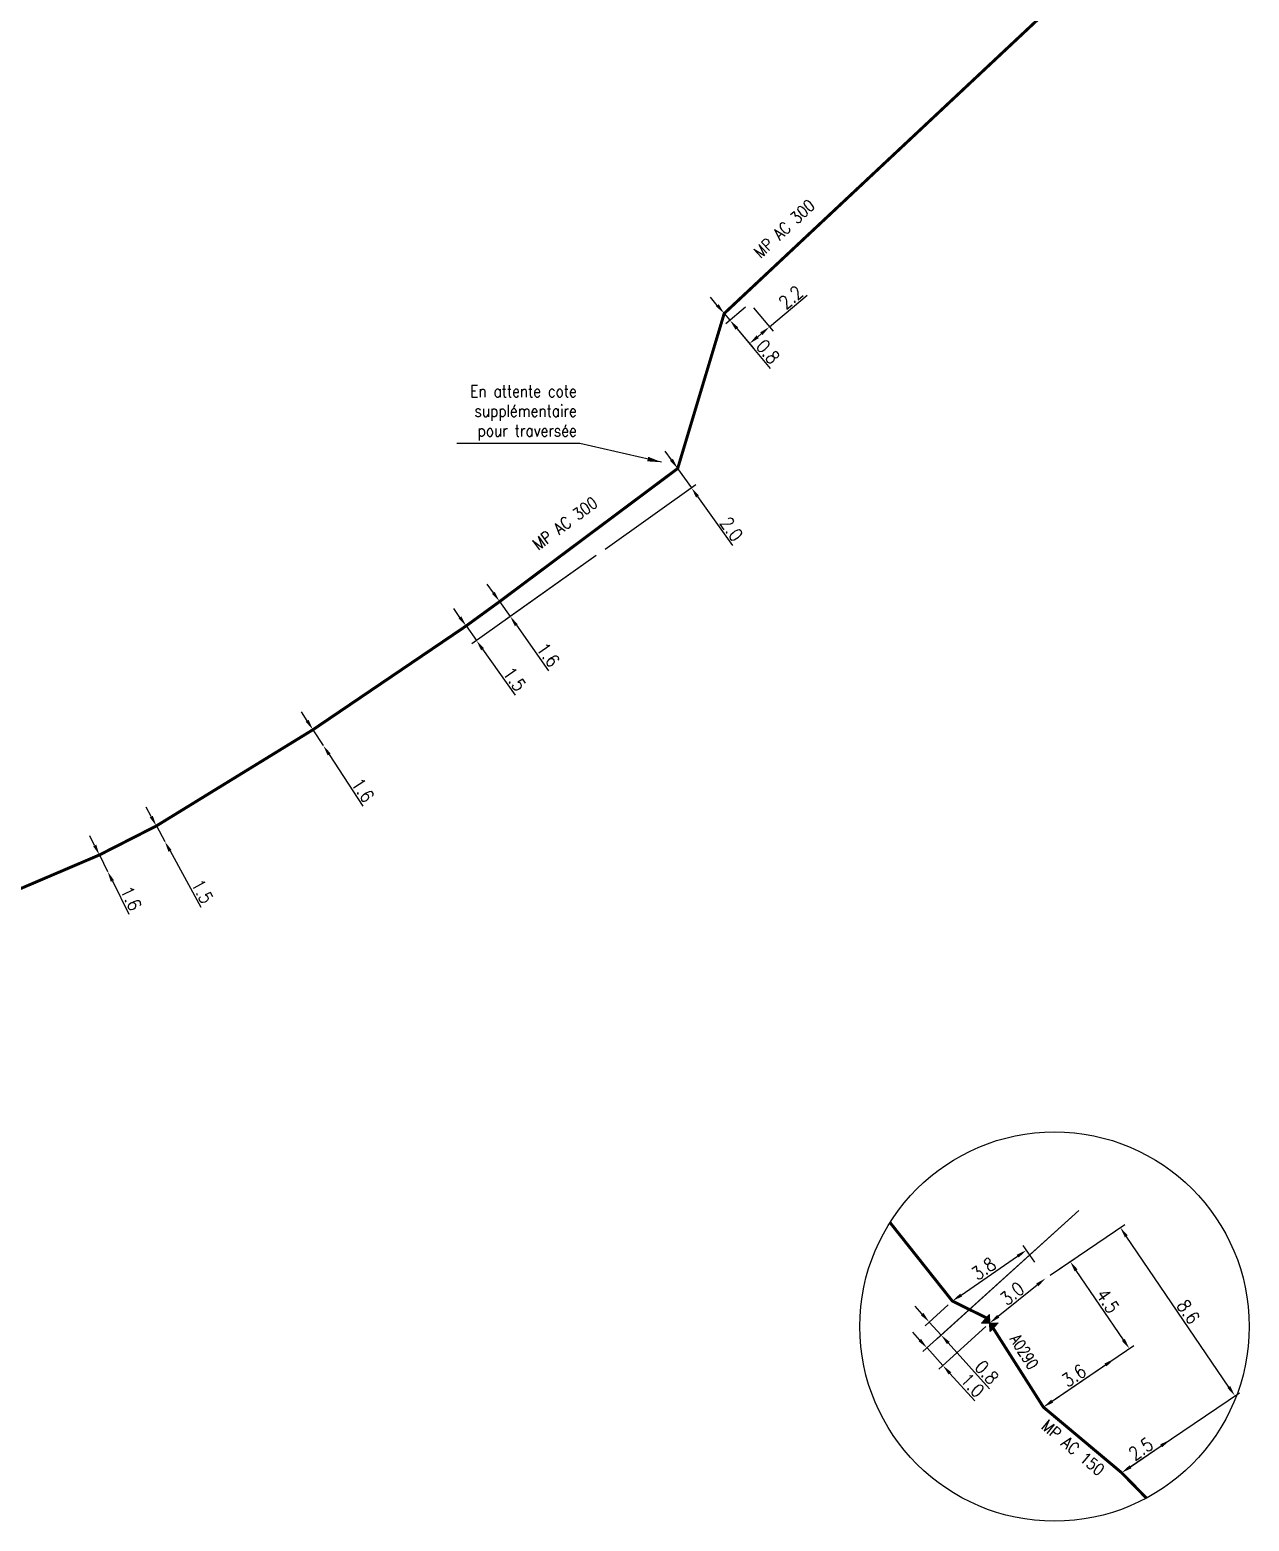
# Model space of a CAD drawing. Header units: millimetres. Extents: x 185000 to 186031, y 127990 to 129000.
# Drawn here: x 185718.6 to 185821.6, y 128015.9 to 128141.9 of the extents above; entities that cross this region are included whole.
import ezdxf
from ezdxf.enums import TextEntityAlignment as Align

# ---------------------------------------------------------------- set-up
doc = ezdxf.new("R2010")
doc.units = ezdxf.units.MM
doc.header["$PDMODE"] = 34
doc.layers.get('0').update_dxf_attribs({"linetype": 'CONTINUOUS'})
doc.layers.get('DEFPOINTS').update_dxf_attribs({"linetype": 'CONTINUOUS'})
doc.layers.add('G_120', color=4, linetype='CONTINUOUS')
doc.layers.add('G_900', color=7, linetype='CONTINUOUS')
doc.styles.get("Standard").update_dxf_attribs({"font": 'romans.shx', "width": 0.85})
doc.linetypes.add('G_typB_AP', pattern='A,5,-0.3,["o",Standard,S=1.5,R=0,X=0,Y=-0.5],-1.65', length=6.95)
doc.dimstyles.get("Standard").update_dxf_attribs({"dimtxt": 1.5, "dimasz": 1.2, "dimexe": 0.625, "dimexo": 0.625, "dimgap": 0.25, "dimtad": 1, "dimdec": 1, "dimzin": 0, "dimdsep": 46, "dimtxsty": 'Standard', "dimcen": -0.5, "dimadec": 0, "dimazin": 0, "dimtfac": 1, "dimtdec": 1, "dimtmove": 0, "dimatfit": 3, "dimfxl": 0, "dimtolj": 1, "dimtzin": 0, "dimarcsym": 0})

# ---------------------------------------------------------------- blocks, each defined once
blk = doc.blocks.new('*D479')
at = {"layer": 'DEFPOINTS', "color": 0, "linetype": 'Continuous', "transparency": 16777216}
for p in [(185724.49, 128072.16), (185725.18, 128070.77), (185725.18, 128070.77)]:
    blk.add_point(p, dxfattribs=at)
at = {"layer": 'G_120', "color": 0, "linetype": 'Continuous', "lineweight": -2, "transparency": 16777216}
for p, q in [((185724.09, 128072.97), (185723.69, 128073.77)), ((185724.49, 128072.16), (185725.18, 128070.77)), ((185725.59, 128069.97), (185726.98, 128067.15))]:
    blk.add_line(p, q, dxfattribs=at)
at = {"layer": 'G_120', "color": 0, "linetype": 'Continuous', "transparency": 16777216}
for points in [[(185724.23, 128073.03), (185723.96, 128072.9), (185724.49, 128072.16)], [(185725.72, 128070.03), (185725.45, 128069.9), (185725.18, 128070.77)]]:
    blk.add_solid(points, dxfattribs=at)
at = {"layer": 'G_120', "color": 0, "linetype": 'Continuous', "transparency": 16777216, "insert": (185727.16, 128068.49), "char_height": 1.125, "attachment_point": 5, "rotation": 296.438}
blk.add_mtext('\\A1;1.6', dxfattribs=at)
blk = doc.blocks.new('*D480')
at = {"layer": 'DEFPOINTS', "color": 0, "linetype": 'Continuous', "transparency": 16777216}
for p in [(185729.3, 128074.61), (185730.02, 128073.29), (185730.02, 128073.29)]:
    blk.add_point(p, dxfattribs=at)
at = {"layer": 'G_120', "color": 0, "linetype": 'Continuous', "lineweight": -2, "transparency": 16777216}
for p, q in [((185728.87, 128075.4), (185728.44, 128076.19)), ((185729.3, 128074.61), (185730.02, 128073.29)), ((185730.46, 128072.5), (185733.06, 128067.74))]:
    blk.add_line(p, q, dxfattribs=at)
at = {"layer": 'G_120', "color": 0, "linetype": 'Continuous', "transparency": 16777216}
for points in [[(185729, 128075.47), (185728.74, 128075.33), (185729.3, 128074.61)], [(185730.59, 128072.57), (185730.32, 128072.43), (185730.02, 128073.29)]]:
    blk.add_solid(points, dxfattribs=at)
at = {"layer": 'G_120', "color": 0, "linetype": 'Continuous', "transparency": 16777216, "insert": (185733.18, 128069.08), "char_height": 1.125, "attachment_point": 5, "rotation": 298.6619}
blk.add_mtext('\\A1;1.5', dxfattribs=at)
blk = doc.blocks.new('*D481')
at = {"layer": 'DEFPOINTS', "color": 0, "linetype": 'Continuous', "transparency": 16777216}
for p in [(185742.53, 128082.74), (185743.4, 128081.4), (185743.4, 128081.4)]:
    blk.add_point(p, dxfattribs=at)
at = {"layer": 'G_120', "color": 0, "linetype": 'Continuous', "lineweight": -2, "transparency": 16777216}
for p, q in [((185742.04, 128083.49), (185741.55, 128084.25)), ((185742.53, 128082.74), (185743.4, 128081.4)), ((185743.89, 128080.64), (185746.73, 128076.29))]:
    blk.add_line(p, q, dxfattribs=at)
at = {"layer": 'G_120', "color": 0, "linetype": 'Continuous', "transparency": 16777216}
for points in [[(185742.16, 128083.57), (185741.91, 128083.41), (185742.53, 128082.74)], [(185744.02, 128080.73), (185743.77, 128080.56), (185743.4, 128081.4)]]:
    blk.add_solid(points, dxfattribs=at)
at = {"layer": 'G_120', "color": 0, "linetype": 'Continuous', "transparency": 16777216, "insert": (185746.75, 128077.64), "char_height": 1.125, "attachment_point": 5, "rotation": 303.1067}
blk.add_mtext('\\A1;1.6', dxfattribs=at)
blk = doc.blocks.new('*D482')
at = {"layer": 'DEFPOINTS', "color": 0, "linetype": 'Continuous', "transparency": 16777216}
for p in [(185766.82, 128097.72), (185755.46, 128091.5), (185756.33, 128090.28)]:
    blk.add_point(p, dxfattribs=at)
at = {"layer": 'G_120', "color": 0, "linetype": 'Continuous', "lineweight": -2, "transparency": 16777216}
for p, q in [((185766.44, 128097.44), (185755.95, 128090)), ((185754.94, 128092.23), (185754.42, 128092.97)), ((185755.46, 128091.5), (185756.33, 128090.28)), ((185756.85, 128089.54), (185759.6, 128085.67))]:
    blk.add_line(p, q, dxfattribs=at)
at = {"layer": 'G_120', "color": 0, "linetype": 'Continuous', "transparency": 16777216}
for points in [[(185755.06, 128092.32), (185754.82, 128092.15), (185755.46, 128091.5)], [(185756.97, 128089.63), (185756.73, 128089.45), (185756.33, 128090.28)]]:
    blk.add_solid(points, dxfattribs=at)
at = {"layer": 'G_120', "color": 0, "linetype": 'Continuous', "transparency": 16777216, "insert": (185759.56, 128087.01), "char_height": 1.125, "attachment_point": 5, "rotation": 305.3401}
blk.add_mtext('\\A1;1.5', dxfattribs=at)
blk = doc.blocks.new('*D483')
at = {"layer": 'DEFPOINTS', "color": 0, "linetype": 'Continuous', "transparency": 16777216}
for p in [(185766.82, 128097.72), (185758.29, 128093.56), (185759.19, 128092.3)]:
    blk.add_point(p, dxfattribs=at)
at = {"layer": 'G_120', "color": 0, "linetype": 'Continuous', "lineweight": -2, "transparency": 16777216}
for p, q in [((185766.44, 128097.44), (185758.8, 128092.03)), ((185757.77, 128094.3), (185757.25, 128095.03)), ((185758.29, 128093.56), (185759.19, 128092.3)), ((185759.71, 128091.57), (185762.43, 128087.72))]:
    blk.add_line(p, q, dxfattribs=at)
at = {"layer": 'G_120', "color": 0, "linetype": 'Continuous', "transparency": 16777216}
for points in [[(185757.89, 128094.38), (185757.65, 128094.21), (185758.29, 128093.56)], [(185759.83, 128091.65), (185759.58, 128091.48), (185759.19, 128092.3)]]:
    blk.add_solid(points, dxfattribs=at)
at = {"layer": 'G_120', "color": 0, "linetype": 'Continuous', "transparency": 16777216, "insert": (185762.4, 128089.07), "char_height": 1.125, "attachment_point": 5, "rotation": 305.3401}
blk.add_mtext('\\A1;1.6', dxfattribs=at)
blk = doc.blocks.new('*D484')
at = {"layer": 'DEFPOINTS', "color": 0, "linetype": 'Continuous', "transparency": 16777216}
for p in [(185773.33, 128104.8), (185774.49, 128103.17), (185766.82, 128097.72)]:
    blk.add_point(p, dxfattribs=at)
at = {"layer": 'G_120', "color": 0, "linetype": 'Continuous', "lineweight": -2, "transparency": 16777216}
for p, q in [((185772.8, 128105.53), (185772.28, 128106.27)), ((185773.33, 128104.8), (185774.49, 128103.17)), ((185767.2, 128097.99), (185774.87, 128103.44)), ((185775.01, 128102.44), (185777.96, 128098.29))]:
    blk.add_line(p, q, dxfattribs=at)
at = {"layer": 'G_120', "color": 0, "linetype": 'Continuous', "transparency": 16777216}
for points in [[(185772.93, 128105.62), (185772.68, 128105.45), (185773.33, 128104.8)], [(185775.13, 128102.53), (185774.89, 128102.35), (185774.49, 128103.17)]]:
    blk.add_solid(points, dxfattribs=at)
at = {"layer": 'G_120', "color": 0, "linetype": 'Continuous', "transparency": 16777216, "insert": (185777.88, 128099.69), "char_height": 1.125, "attachment_point": 5, "rotation": 305.4508}
blk.add_mtext('\\A1;2.0', dxfattribs=at)
blk = doc.blocks.new('*D485')
at = {"layer": 'DEFPOINTS', "color": 0, "linetype": 'Continuous', "transparency": 16777216}
for p in [(185779.43, 128118.73), (185777.75, 128117.32), (185781.08, 128116.76)]:
    blk.add_point(p, dxfattribs=at)
at = {"layer": 'G_120', "color": 0, "linetype": 'Continuous', "lineweight": -2, "transparency": 16777216}
for p, q in [((185781.08, 128116.76), (185784.28, 128119.45)), ((185779.73, 128118.37), (185781.39, 128116.4)), ((185778.05, 128116.96), (185779.7, 128114.99)), ((185780.09, 128115.93), (185780.39, 128116.18))]:
    blk.add_line(p, q, dxfattribs=at)
at = {"layer": 'G_120', "color": 0, "linetype": 'Continuous', "transparency": 16777216}
for points in [[(185779.99, 128116.04), (185780.18, 128115.81), (185779.4, 128115.35)], [(185780.3, 128116.3), (185780.49, 128116.07), (185781.08, 128116.76)]]:
    blk.add_solid(points, dxfattribs=at)
at = {"layer": 'G_120', "color": 0, "linetype": 'Continuous', "transparency": 16777216, "insert": (185782.89, 128119.26), "char_height": 1.125, "attachment_point": 5, "rotation": 40.0146}
blk.add_mtext('\\A1;2.2', dxfattribs=at)
blk = doc.blocks.new('*D486')
at = {"layer": 'DEFPOINTS', "color": 0, "linetype": 'Continuous', "transparency": 16777216}
for p in [(185779.43, 128118.73), (185777.26, 128117.89), (185777.75, 128117.32)]:
    blk.add_point(p, dxfattribs=at)
at = {"layer": 'G_120', "color": 0, "linetype": 'Continuous', "lineweight": -2, "transparency": 16777216}
for p, q in [((185776.68, 128118.58), (185776.11, 128119.27)), ((185777.26, 128117.89), (185777.75, 128117.32)), ((185779.07, 128118.43), (185777.39, 128117.02)), ((185778.32, 128116.63), (185781.15, 128113.26))]:
    blk.add_line(p, q, dxfattribs=at)
at = {"layer": 'G_120', "color": 0, "linetype": 'Continuous', "transparency": 16777216}
for points in [[(185776.8, 128118.68), (185776.57, 128118.49), (185777.26, 128117.89)], [(185778.44, 128116.73), (185778.21, 128116.53), (185777.75, 128117.32)]]:
    blk.add_solid(points, dxfattribs=at)
at = {"layer": 'G_120', "color": 0, "linetype": 'Continuous', "transparency": 16777216, "insert": (185780.96, 128114.66), "char_height": 1.125, "attachment_point": 5, "rotation": 310.0146}
blk.add_mtext('\\A1;0.8', dxfattribs=at)
blk = doc.blocks.new('*D581')
at = {"layer": 'DEFPOINTS', "color": 0, "linetype": 'Continuous', "transparency": 16777216}
for p in [(185806.48, 128037.82), (185804.41, 128036.41), (185804.22, 128025.52)]:
    blk.add_point(p, dxfattribs=at)
at = {"layer": 'G_900', "color": 0, "linetype": 'Continuous', "lineweight": -2, "transparency": 16777216}
for p, q in [((185804.79, 128036.67), (185806.87, 128038.08)), ((185810.98, 128031.2), (185806.98, 128037.07)), ((185804.61, 128025.79), (185811.87, 128030.72))]:
    blk.add_line(p, q, dxfattribs=at)
at = {"layer": 'G_900', "color": 0, "linetype": 'Continuous', "transparency": 16777216}
for points in [[(185807.11, 128037.16), (185806.86, 128036.99), (185806.48, 128037.82)], [(185811.1, 128031.29), (185810.85, 128031.12), (185811.48, 128030.46)]]:
    blk.add_solid(points, dxfattribs=at)
at = {"layer": 'G_900', "color": 0, "linetype": 'Continuous', "transparency": 16777216, "insert": (185809.66, 128034.47), "char_height": 1.125, "attachment_point": 5, "rotation": 304.2229}
blk.add_mtext('\\A1;4.5', dxfattribs=at)
blk = doc.blocks.new('*D582')
at = {"layer": 'DEFPOINTS', "color": 0, "linetype": 'Continuous', "transparency": 16777216}
for p in [(185810.21, 128029.59), (185810.21, 128029.59), (185804.22, 128025.52)]:
    blk.add_point(p, dxfattribs=at)
at = {"layer": 'G_900', "color": 0, "linetype": 'Continuous', "lineweight": -2, "transparency": 16777216}
blk.add_line((185804.97, 128026.03), (185809.47, 128029.09), dxfattribs=at)
at = {"layer": 'G_900', "color": 0, "linetype": 'Continuous', "transparency": 16777216}
for points in [[(185809.38, 128029.21), (185809.55, 128028.96), (185810.21, 128029.59)], [(185804.88, 128026.15), (185805.05, 128025.9), (185804.22, 128025.52)]]:
    blk.add_solid(points, dxfattribs=at)
at = {"layer": 'G_900', "color": 0, "linetype": 'Continuous', "transparency": 16777216, "insert": (185806.8, 128028.18), "char_height": 1.125, "attachment_point": 5, "rotation": 34.2229}
blk.add_mtext('\\A1;3.6', dxfattribs=at)
blk = doc.blocks.new('*D583')
at = {"layer": 'DEFPOINTS', "color": 0, "linetype": 'Continuous', "transparency": 16777216}
for p in [(185810.71, 128040.7), (185804.41, 128036.41), (185810.83, 128019.98)]:
    blk.add_point(p, dxfattribs=at)
at = {"layer": 'G_900', "color": 0, "linetype": 'Continuous', "lineweight": -2, "transparency": 16777216}
for p, q in [((185804.79, 128036.67), (185811.1, 128040.96)), ((185819.88, 128027.22), (185811.22, 128039.95)), ((185811.22, 128020.24), (185820.77, 128026.74))]:
    blk.add_line(p, q, dxfattribs=at)
at = {"layer": 'G_900', "color": 0, "linetype": 'Continuous', "transparency": 16777216}
for points in [[(185811.34, 128040.04), (185811.1, 128039.87), (185810.71, 128040.7)], [(185820, 128027.31), (185819.76, 128027.14), (185820.39, 128026.48)]]:
    blk.add_solid(points, dxfattribs=at)
at = {"layer": 'G_900', "color": 0, "linetype": 'Continuous', "transparency": 16777216, "insert": (185816.47, 128033.57), "char_height": 1.125, "attachment_point": 5, "rotation": 304.2229}
blk.add_mtext('\\A1;8.6', dxfattribs=at)
blk = doc.blocks.new('*D584')
at = {"layer": 'DEFPOINTS', "color": 0, "linetype": 'Continuous', "transparency": 16777216}
for p in [(185814.92, 128022.76), (185814.92, 128022.76), (185810.83, 128019.98)]:
    blk.add_point(p, dxfattribs=at)
at = {"layer": 'G_900', "color": 0, "linetype": 'Continuous', "lineweight": -2, "transparency": 16777216}
blk.add_line((185811.58, 128020.49), (185814.17, 128022.25), dxfattribs=at)
at = {"layer": 'G_900', "color": 0, "linetype": 'Continuous', "transparency": 16777216}
for points in [[(185814.09, 128022.38), (185814.26, 128022.13), (185814.92, 128022.76)], [(185811.49, 128020.61), (185811.66, 128020.36), (185810.83, 128019.98)]]:
    blk.add_solid(points, dxfattribs=at)
at = {"layer": 'G_900', "color": 0, "linetype": 'Continuous', "transparency": 16777216, "insert": (185812.45, 128021.99), "char_height": 1.125, "attachment_point": 5, "rotation": 34.2229}
blk.add_mtext('\\A1;2.5', dxfattribs=at)
blk = doc.blocks.new('*D592')
at = {"layer": 'DEFPOINTS', "color": 0, "linetype": 'Continuous', "transparency": 16777216}
for p in [(185802.78, 128038.78), (185803.75, 128037.37), (185796.53, 128034.48)]:
    blk.add_point(p, dxfattribs=at)
at = {"layer": 'G_900', "color": 0, "linetype": 'Continuous', "lineweight": -2, "transparency": 16777216}
for p, q in [((185797.28, 128034.99), (185802.04, 128038.27)), ((185803.49, 128037.76), (185802.52, 128039.17))]:
    blk.add_line(p, q, dxfattribs=at)
at = {"layer": 'G_900', "color": 0, "linetype": 'Continuous', "transparency": 16777216}
for points in [[(185801.96, 128038.39), (185802.13, 128038.15), (185802.78, 128038.78)], [(185797.19, 128035.11), (185797.36, 128034.87), (185796.53, 128034.48)]]:
    blk.add_solid(points, dxfattribs=at)
at = {"layer": 'G_900', "color": 0, "linetype": 'Continuous', "transparency": 16777216, "insert": (185799.17, 128037.21), "char_height": 1.125, "attachment_point": 5, "rotation": 34.5462}
blk.add_mtext('\\A1;3.8', dxfattribs=at)
blk = doc.blocks.new('G_300_04')
at = {"linetype": 'Continuous'}
h = blk.add_hatch(color=0, dxfattribs=at)
h.paths.add_polyline_path([(-0.5, 0.5), (-0.5, -0.5), (0, 0)])
h.paths.add_polyline_path([(0.5, 0.5), (0, 0), (0.5, -0.5)])
at = {"color": 0, "linetype": 'Continuous', "flags": 128}
blk.add_lwpolyline([(-0.5, -0.5), (0.5, 0.5), (0.5, -0.5), (-0.5, 0.5)], close=True, dxfattribs=at)
at = {"color": 0, "linetype": 'Continuous', "width": 0.75}
blk.add_attdef('NUM', text='', height=1, dxfattribs=at).set_placement((0, 1.78), align=Align.MIDDLE_CENTER)
at = {"color": 0, "linetype": 'Continuous', "width": 0.75, "flags": 3}
for tag, p in [('DEF_LEG', (0, -5)), ('DEF_COUP', (0, -7.5)), ('DEF_TYPE', (0, -10))]:
    blk.add_attdef(tag, text='', height=1.2, dxfattribs=at).set_placement(p, align=Align.MIDDLE)
blk = doc.blocks.new('*D593')
at = {"layer": 'DEFPOINTS', "color": 0, "linetype": 'Continuous', "transparency": 16777216}
for p in [(185807.56, 128042.44), (185799.7, 128032.63), (185794.39, 128030.52)]:
    blk.add_point(p, dxfattribs=at)
at = {"layer": 'G_900', "color": 0, "linetype": 'Continuous', "lineweight": -2, "transparency": 16777216}
for p, q in [((185807.22, 128042.12), (185794.04, 128030.21)), ((185793.78, 128031.19), (185793.18, 128031.86)), ((185799.35, 128032.32), (185795.38, 128028.73)), ((185794.39, 128030.52), (185795.73, 128029.04)), ((185796.33, 128028.37), (185798.44, 128026.04))]:
    blk.add_line(p, q, dxfattribs=at)
at = {"layer": 'G_900', "color": 0, "linetype": 'Continuous', "transparency": 16777216}
for points in [[(185793.89, 128031.29), (185793.67, 128031.09), (185794.39, 128030.52)], [(185796.44, 128028.47), (185796.22, 128028.27), (185795.73, 128029.04)]]:
    blk.add_solid(points, dxfattribs=at)
at = {"layer": 'G_900', "color": 0, "linetype": 'Continuous', "transparency": 16777216, "insert": (185798.24, 128027.38), "char_height": 1.125, "attachment_point": 5, "rotation": 312.1171}
blk.add_mtext('\\A1;1.0', dxfattribs=at)
blk = doc.blocks.new('*D594')
at = {"layer": 'DEFPOINTS', "color": 0, "linetype": 'Continuous', "transparency": 16777216}
for p in [(185807.56, 128042.44), (185796.53, 128034.48), (185795.58, 128031.61)]:
    blk.add_point(p, dxfattribs=at)
at = {"layer": 'G_900', "color": 0, "linetype": 'Continuous', "lineweight": -2, "transparency": 16777216}
for p, q in [((185807.22, 128042.12), (185795.24, 128031.29)), ((185796.19, 128034.17), (185794.23, 128032.4)), ((185793.98, 128033.38), (185793.38, 128034.05)), ((185794.58, 128032.71), (185795.58, 128031.61)), ((185796.19, 128030.94), (185799.68, 128027.07))]:
    blk.add_line(p, q, dxfattribs=at)
at = {"layer": 'G_900', "color": 0, "linetype": 'Continuous', "transparency": 16777216}
for points in [[(185794.09, 128033.48), (185793.87, 128033.28), (185794.58, 128032.71)], [(185796.3, 128031.04), (185796.08, 128030.84), (185795.58, 128031.61)]]:
    blk.add_solid(points, dxfattribs=at)
at = {"layer": 'G_900', "color": 0, "linetype": 'Continuous', "transparency": 16777216, "insert": (185799.44, 128028.46), "char_height": 1.125, "attachment_point": 5, "rotation": 312.1171}
blk.add_mtext('\\A1;0.8', dxfattribs=at)
blk = doc.blocks.new('*D603')
at = {"layer": 'DEFPOINTS', "color": 0, "linetype": 'Continuous', "transparency": 16777216}
for p in [(185804.41, 128036.41), (185804.41, 128036.41), (185799.7, 128032.63)]:
    blk.add_point(p, dxfattribs=at)
at = {"layer": 'G_900', "color": 0, "linetype": 'Continuous', "lineweight": -2, "transparency": 16777216}
blk.add_line((185800.4, 128033.2), (185803.7, 128035.85), dxfattribs=at)
at = {"layer": 'G_900', "color": 0, "linetype": 'Continuous', "transparency": 16777216}
for points in [[(185803.61, 128035.96), (185803.8, 128035.73), (185804.41, 128036.41)], [(185800.31, 128033.31), (185800.5, 128033.08), (185799.7, 128032.63)]]:
    blk.add_solid(points, dxfattribs=at)
at = {"layer": 'G_900', "color": 0, "linetype": 'Continuous', "transparency": 16777216, "insert": (185801.58, 128035.11), "char_height": 1.125, "attachment_point": 5, "rotation": 38.7541}
blk.add_mtext('\\A1;3.0', dxfattribs=at)

msp = doc.modelspace()

# ---------------------------------------------------------------- linework, layer by layer
at = {"layer": 'G_120', "linetype": 'G_typB_AP', "ltscale": 0.5, "const_width": 0.25}
msp.add_lwpolyline([(185710.11, 128066.02), (185724.49, 128072.16), (185724.49, 128072.16), (185729.3, 128074.61), (185729.3, 128074.61), (185742.53, 128082.74), (185742.53, 128082.74), (185755.46, 128091.5), (185758.29, 128093.56), (185758.29, 128093.56), (185773.33, 128104.8), (185777.26, 128117.89), (185777.26, 128117.89), (185818, 128156.08)], dxfattribs=at)
at = {"layer": 'G_900', "color": 4, "linetype": 'Continuous', "ltscale": 0.5, "const_width": 0.25}
for points in [[(185799.45, 128033.04), (185796.53, 128034.48), (185791.26, 128041.12)], [(185799.96, 128032.22), (185804.22, 128025.52), (185810.83, 128019.98), (185812.92, 128017.84)]]:
    msp.add_lwpolyline(points, dxfattribs=at)
at = {"layer": 'G_900', "ltscale": 0.5}
msp.add_circle((185805.16, 128032.33), 16.44, dxfattribs=at)

# ---------------------------------------------------------------- block references
ref = msp.add_blockref('G_300_04', (185799.7, 128032.63), dxfattribs=dict(at, rotation=316.9246475961875))
ref.add_attrib('NUM', 'A0290', dxfattribs={"layer": '0', "color": 0, "linetype": 'Continuous', "height": 1, "rotation": 302.3654, "width": 0.75}).set_placement((185802.6, 128030.2), align=Align.MIDDLE_CENTER)

# ---------------------------------------------------------------- texts
at = {"layer": 'G_120', "linetype": 'Continuous', "width": 0.85}
for rotation, p in [(43.1513, (185782.34, 128125.06)), (36.7692, (185763.82, 128100.16))]:
    msp.add_text('MP AC 300', height=1, rotation=rotation, dxfattribs=at).set_placement(p, align=Align.MIDDLE)
at = {"layer": 'G_120', "linetype": 'Continuous', "insert": (185764.81, 128109.5), "char_height": 1, "attachment_point": 6}
msp.add_mtext('En attente cote\\Psupplémentaire\\Ppour traversée', dxfattribs=at)
at = {"layer": 'G_900', "color": 4, "linetype": 'Continuous', "width": 0.85}
msp.add_text('MP AC 150', height=1, rotation=320.0082, dxfattribs=at).set_placement((185806.72, 128022.09), align=Align.MIDDLE)

# ---------------------------------------------------------------- dimensions: what is measured, and where the dimension line sits
at = {"layer": 'G_120', "linetype": 'Continuous'}
for base, p1, p2, angle, override, picture, middle in [((185781.08, 128116.76), (185777.75, 128117.32), (185779.43, 128118.73), 220.0146, {"dimscale": 0.75}, '*D485', (185783.37, 128118.69)), ((185777.75, 128117.32), (185777.26, 128117.89), (185779.43, 128118.73), 130.0146, {"dimscale": 0.75, "dimatfit": 0}, '*D486', (185780.39, 128114.17)), ((185774.49, 128103.17), (185773.33, 128104.8), (185766.82, 128097.72), 125.4508, {"dimscale": 0.75, "dimatfit": 0}, '*D484', (185777.27, 128099.26)), ((185756.33, 128090.28), (185755.46, 128091.5), (185766.82, 128097.72), 125.3401, {"dimscale": 0.75, "dimatfit": 0}, '*D482', (185758.95, 128086.58)), ((185759.1851, 128092.2996), (185758.2885, 128093.564), (185766.8228, 128097.7154), 125.3401, {"dimscale": 0.75, "dimatfit": 0}, '*D483', (185761.7861, 128088.6315)), ((185743.4, 128081.4), (185742.53, 128082.74), (185743.4, 128081.4), 123.1067, {"dimscale": 0.75, "dimatfit": 0}, '*D481', (185746.12, 128077.23)), ((185730.02, 128073.29), (185729.3, 128074.61), (185730.02, 128073.29), 118.6619, {"dimscale": 0.75, "dimatfit": 0}, '*D480', (185732.52, 128068.72)), ((185725.18, 128070.77), (185724.49, 128072.16), (185725.18, 128070.77), 116.438, {"dimscale": 0.75, "dimlfac": 1, "dimlunit": 2, "dimatfit": 0}, '*D479', (185726.49, 128068.16))]:
    dim = msp.add_linear_dim(base=base, p1=p1, p2=p2, angle=angle, dimstyle='Standard', override=override, dxfattribs=at)
    dim.commit()
    dim.dimension.update_dxf_attribs({"geometry": picture, "text_midpoint": middle, "dimtype": 160})
at = {"layer": 'G_900', "linetype": 'Continuous'}
for base, p1, p2, angle, text, picture, middle in [((185794.39, 128030.52), (185799.7, 128032.63), (185807.56, 128042.44), 312.1171, '1.0', '*D593', (185797.69, 128026.87)), ((185795.58, 128031.61), (185796.53, 128034.48), (185807.56, 128042.44), 132.1171, '0.8', '*D594', (185798.88, 128027.96)), ((185804.41, 128036.41), (185799.7, 128032.63), (185804.41, 128036.41), 218.7541, '3.0', '*D603', (185802.05, 128034.52))]:
    dim = msp.add_linear_dim(base=base, p1=p1, p2=p2, angle=angle, text=text, dimstyle='Standard', override={"dimscale": 0.75, "dimatfit": 0}, dxfattribs=at)
    dim.commit()
    dim.dimension.update_dxf_attribs({"geometry": picture, "text_midpoint": middle, "dimtype": 160})
at = {"layer": 'G_900', "color": 4, "linetype": 'Continuous'}
for base, p1, p2, angle, text, picture, middle in [((185810.71, 128040.7), (185810.83, 128019.98), (185804.41, 128036.41), 304.2229, '8.6', '*D583', (185815.85, 128033.15)), ((185802.78, 128038.78), (185796.53, 128034.48), (185803.75, 128037.37), 214.5462, '3.8', '*D592', (185799.6, 128036.59)), ((185806.48, 128037.82), (185804.22, 128025.52), (185804.41, 128036.41), 304.2229, '4.5', '*D581', (185809.04, 128034.05))]:
    dim = msp.add_linear_dim(base=base, p1=p1, p2=p2, angle=angle, text=text, dimstyle='Standard', override={"dimscale": 0.75, "dimatfit": 0}, dxfattribs=at)
    dim.commit()
    dim.dimension.update_dxf_attribs({"geometry": picture, "text_midpoint": middle, "dimtype": 160})
for base, p1, p2, text, override, picture, middle in [((185810.21, 128029.59), (185804.22, 128025.52), (185810.21, 128029.59), '3.6', {"dimscale": 0.75, "dimatfit": 0}, '*D582', (185806.8, 128028.18)), ((185814.92, 128022.76), (185810.83, 128019.98), (185814.92, 128022.76), '2.5', {"dimscale": 0.75}, '*D584', (185812.45, 128021.99))]:
    dim = msp.add_linear_dim(base=base, p1=p1, p2=p2, angle=214.2229, text=text, dimstyle='Standard', override=override, dxfattribs=at)
    dim.commit()
    dim.dimension.update_dxf_attribs({"geometry": picture, "text_midpoint": middle})

# ---------------------------------------------------------------- leaders
at = {"layer": 'G_120', "linetype": 'Continuous', "annotation_type": 0, "has_hookline": 1, "hookline_direction": 1, "text_width": 10.12}
msp.add_leader([(185771.97, 128105.33), (185765.06, 128106.92)], dimstyle='Standard', dxfattribs=at)

doc.saveas('drawing.dxf')
